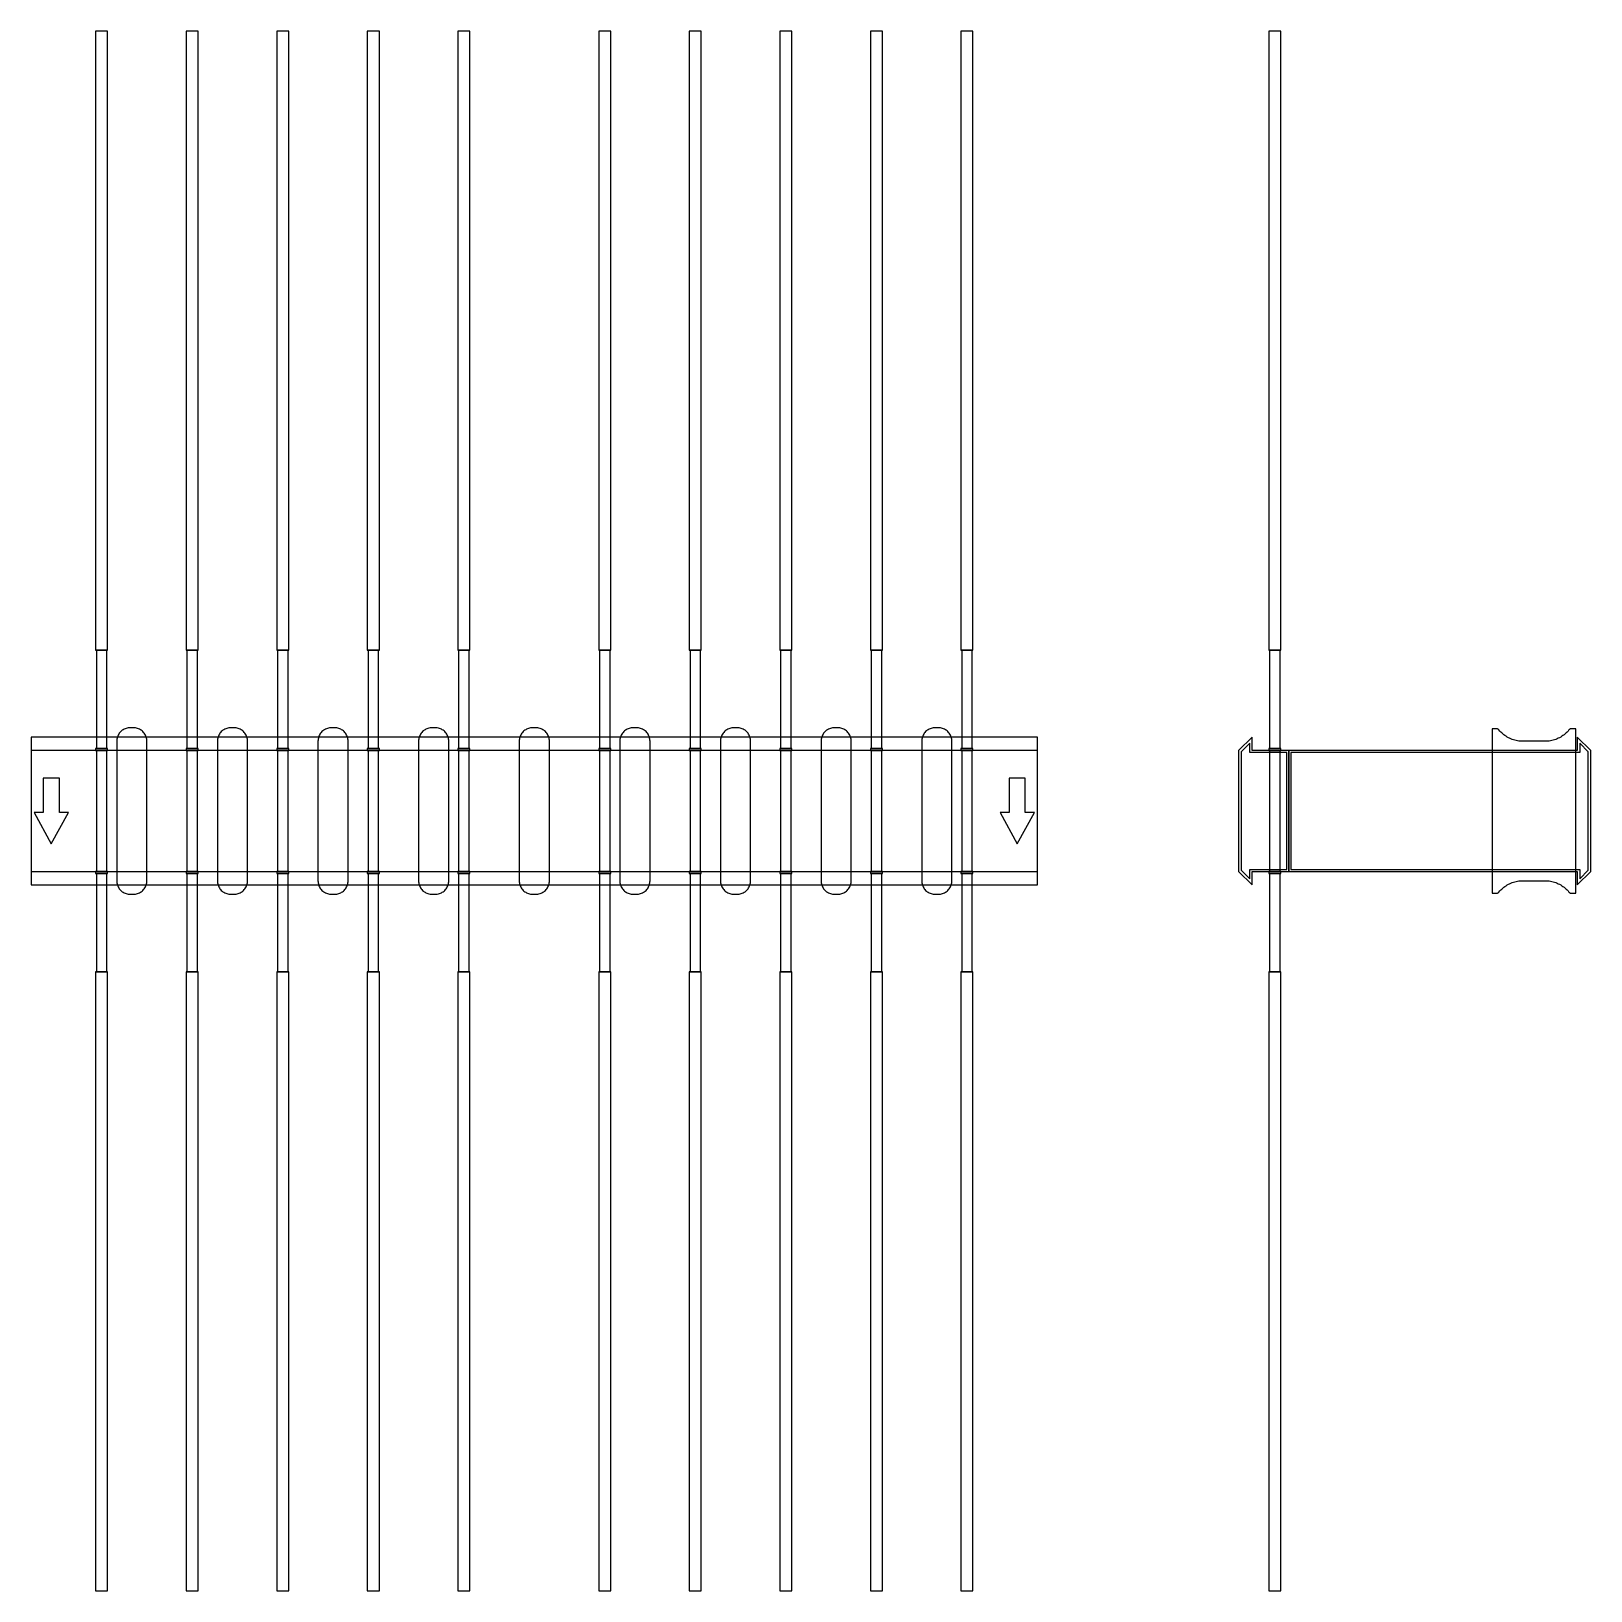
# Model space of a CAD drawing. Extents: x 0 to 1550, y -775 to 775.
import ezdxf

# ---------------------------------------------------------------- set-up
doc = ezdxf.new("R2010")
doc.units = 0
doc.layers.add('Halfen', color=7, linetype='CONTINUOUS')

msp = doc.modelspace()

# ---------------------------------------------------------------- linework, layer by layer
at = {"layer": 'Halfen', "color": 7}
for points in [[(76, 160), (76, 775), (64, 775), (64, 160)], [(166, 160), (166, 775), (154, 775), (154, 160)], [(256, 160), (256, 775), (244, 775), (244, 160)], [(346, 160), (346, 775), (334, 775), (334, 160)], [(436, 160), (436, 775), (424, 775), (424, 160)], [(576, 160), (576, 775), (564, 775), (564, 160)], [(666, 160), (666, 775), (654, 775), (654, 160)], [(756, 160), (756, 775), (744, 775), (744, 160)], [(846, 160), (846, 775), (834, 775), (834, 160)], [(936, 160), (936, 775), (924, 775), (924, 160)], [(1242, 160), (1242, 775), (1230, 775), (1230, 160)], [(75.25, 62), (75.25, 160), (64.75, 160), (64.75, 62)], [(165.25, 62), (165.25, 160), (154.75, 160), (154.75, 62)], [(255.25, 62), (255.25, 160), (244.75, 160), (244.75, 62)], [(345.25, 62), (345.25, 160), (334.75, 160), (334.75, 62)], [(435.25, 62), (435.25, 160), (424.75, 160), (424.75, 62)], [(575.25, 62), (575.25, 160), (564.75, 160), (564.75, 62)], [(665.25, 62), (665.25, 160), (654.75, 160), (654.75, 62)], [(755.25, 62), (755.25, 160), (744.75, 160), (744.75, 62)], [(845.25, 62), (845.25, 160), (834.75, 160), (834.75, 62)], [(935.25, 62), (935.25, 160), (924.75, 160), (924.75, 62)], [(1241.25, 62), (1241.25, 160), (1230.75, 160), (1230.75, 62)], [(115, -69.3), (115, -56.8), (115, 69.3), (114.958, 70.359), (114.834, 71.412), (114.627, 72.452), (114.339, 73.472), (113.972, 74.466), (113.529, 75.429), (113.011, 76.354), (112.422, 77.235), (111.765, 78.068), (111.046, 78.846), (110.268, 79.565), (109.435, 80.222), (108.554, 80.811), (107.629, 81.329), (106.666, 81.772), (105.672, 82.139), (104.652, 82.427), (103.612, 82.634), (102.559, 82.758), (101.5, 82.8), (98.5, 82.8), (97.441, 82.758), (96.388, 82.634), (95.348, 82.427), (94.328, 82.139), (93.334, 81.772), (92.371, 81.329), (91.446, 80.811), (90.565, 80.222), (89.732, 79.565), (88.954, 78.846), (88.235, 78.068), (87.578, 77.235), (86.989, 76.354), (86.471, 75.429), (86.028, 74.466), (85.661, 73.472), (85.373, 72.452), (85.166, 71.412), (85.042, 70.359), (85, 69.3), (85, -56.8), (85, -69.3), (85.042, -70.359), (85.166, -71.412), (85.373, -72.452), (85.661, -73.472), (86.028, -74.466), (86.471, -75.429), (86.989, -76.354), (87.578, -77.235), (88.235, -78.068), (88.954, -78.846), (89.732, -79.565), (90.565, -80.222), (91.446, -80.811), (92.371, -81.329), (93.334, -81.772), (94.328, -82.139), (95.348, -82.427), (96.388, -82.634), (97.441, -82.758), (98.5, -82.8), (101.5, -82.8), (102.559, -82.758), (103.612, -82.634), (104.652, -82.427), (105.672, -82.139), (106.666, -81.772), (107.629, -81.329), (108.554, -80.811), (109.435, -80.222), (110.268, -79.565), (111.046, -78.846), (111.765, -78.068), (112.422, -77.235), (113.011, -76.354), (113.529, -75.429), (113.972, -74.466), (114.339, -73.472), (114.627, -72.452), (114.834, -71.412), (114.958, -70.359), (115, -69.3)], [(215, -69.3), (215, -56.8), (215, 69.3), (214.958, 70.359), (214.834, 71.412), (214.627, 72.452), (214.339, 73.472), (213.972, 74.466), (213.529, 75.429), (213.011, 76.354), (212.422, 77.235), (211.765, 78.068), (211.046, 78.846), (210.268, 79.565), (209.435, 80.222), (208.554, 80.811), (207.629, 81.329), (206.666, 81.772), (205.672, 82.139), (204.652, 82.427), (203.612, 82.634), (202.559, 82.758), (201.5, 82.8), (198.5, 82.8), (197.441, 82.758), (196.388, 82.634), (195.348, 82.427), (194.328, 82.139), (193.334, 81.772), (192.371, 81.329), (191.446, 80.811), (190.565, 80.222), (189.732, 79.565), (188.954, 78.846), (188.235, 78.068), (187.578, 77.235), (186.989, 76.354), (186.471, 75.429), (186.028, 74.466), (185.661, 73.472), (185.373, 72.452), (185.166, 71.412), (185.042, 70.359), (185, 69.3), (185, -56.8), (185, -69.3), (185.042, -70.359), (185.166, -71.412), (185.373, -72.452), (185.661, -73.472), (186.028, -74.466), (186.471, -75.429), (186.989, -76.354), (187.578, -77.235), (188.235, -78.068), (188.954, -78.846), (189.732, -79.565), (190.565, -80.222), (191.446, -80.811), (192.371, -81.329), (193.334, -81.772), (194.328, -82.139), (195.348, -82.427), (196.388, -82.634), (197.441, -82.758), (198.5, -82.8), (201.5, -82.8), (202.559, -82.758), (203.612, -82.634), (204.652, -82.427), (205.672, -82.139), (206.666, -81.772), (207.629, -81.329), (208.554, -80.811), (209.435, -80.222), (210.268, -79.565), (211.046, -78.846), (211.765, -78.068), (212.422, -77.235), (213.011, -76.354), (213.529, -75.429), (213.972, -74.466), (214.339, -73.472), (214.627, -72.452), (214.834, -71.412), (214.958, -70.359), (215, -69.3)], [(315, -69.3), (315, -56.8), (315, 69.3), (314.958, 70.359), (314.834, 71.412), (314.627, 72.452), (314.339, 73.472), (313.972, 74.466), (313.529, 75.429), (313.011, 76.354), (312.422, 77.235), (311.765, 78.068), (311.046, 78.846), (310.268, 79.565), (309.435, 80.222), (308.554, 80.811), (307.629, 81.329), (306.666, 81.772), (305.672, 82.139), (304.652, 82.427), (303.612, 82.634), (302.559, 82.758), (301.5, 82.8), (298.5, 82.8), (297.441, 82.758), (296.388, 82.634), (295.348, 82.427), (294.328, 82.139), (293.334, 81.772), (292.371, 81.329), (291.446, 80.811), (290.565, 80.222), (289.732, 79.565), (288.954, 78.846), (288.235, 78.068), (287.578, 77.235), (286.989, 76.354), (286.471, 75.429), (286.028, 74.466), (285.661, 73.472), (285.373, 72.452), (285.166, 71.412), (285.042, 70.359), (285, 69.3), (285, -56.8), (285, -69.3), (285.042, -70.359), (285.166, -71.412), (285.373, -72.452), (285.661, -73.472), (286.028, -74.466), (286.471, -75.429), (286.989, -76.354), (287.578, -77.235), (288.235, -78.068), (288.954, -78.846), (289.732, -79.565), (290.565, -80.222), (291.446, -80.811), (292.371, -81.329), (293.334, -81.772), (294.328, -82.139), (295.348, -82.427), (296.388, -82.634), (297.441, -82.758), (298.5, -82.8), (301.5, -82.8), (302.559, -82.758), (303.612, -82.634), (304.652, -82.427), (305.672, -82.139), (306.666, -81.772), (307.629, -81.329), (308.554, -80.811), (309.435, -80.222), (310.268, -79.565), (311.046, -78.846), (311.765, -78.068), (312.422, -77.235), (313.011, -76.354), (313.529, -75.429), (313.972, -74.466), (314.339, -73.472), (314.627, -72.452), (314.834, -71.412), (314.958, -70.359), (315, -69.3)], [(415, -69.3), (415, -56.8), (415, 69.3), (414.958, 70.359), (414.834, 71.412), (414.627, 72.452), (414.339, 73.472), (413.972, 74.466), (413.529, 75.429), (413.011, 76.354), (412.422, 77.235), (411.765, 78.068), (411.046, 78.846), (410.268, 79.565), (409.435, 80.222), (408.554, 80.811), (407.629, 81.329), (406.666, 81.772), (405.672, 82.139), (404.652, 82.427), (403.612, 82.634), (402.559, 82.758), (401.5, 82.8), (398.5, 82.8), (397.441, 82.758), (396.388, 82.634), (395.348, 82.427), (394.328, 82.139), (393.334, 81.772), (392.371, 81.329), (391.446, 80.811), (390.565, 80.222), (389.732, 79.565), (388.954, 78.846), (388.235, 78.068), (387.578, 77.235), (386.989, 76.354), (386.471, 75.429), (386.028, 74.466), (385.661, 73.472), (385.373, 72.452), (385.166, 71.412), (385.042, 70.359), (385, 69.3), (385, -56.8), (385, -69.3), (385.042, -70.359), (385.166, -71.412), (385.373, -72.452), (385.661, -73.472), (386.028, -74.466), (386.471, -75.429), (386.989, -76.354), (387.578, -77.235), (388.235, -78.068), (388.954, -78.846), (389.732, -79.565), (390.565, -80.222), (391.446, -80.811), (392.371, -81.329), (393.334, -81.772), (394.328, -82.139), (395.348, -82.427), (396.388, -82.634), (397.441, -82.758), (398.5, -82.8), (401.5, -82.8), (402.559, -82.758), (403.612, -82.634), (404.652, -82.427), (405.672, -82.139), (406.666, -81.772), (407.629, -81.329), (408.554, -80.811), (409.435, -80.222), (410.268, -79.565), (411.046, -78.846), (411.765, -78.068), (412.422, -77.235), (413.011, -76.354), (413.529, -75.429), (413.972, -74.466), (414.339, -73.472), (414.627, -72.452), (414.834, -71.412), (414.958, -70.359), (415, -69.3)], [(515, -69.3), (515, -56.8), (515, 69.3), (514.958, 70.359), (514.834, 71.412), (514.627, 72.452), (514.339, 73.472), (513.972, 74.466), (513.529, 75.429), (513.011, 76.354), (512.422, 77.235), (511.765, 78.068), (511.046, 78.846), (510.268, 79.565), (509.435, 80.222), (508.554, 80.811), (507.629, 81.329), (506.666, 81.772), (505.672, 82.139), (504.652, 82.427), (503.612, 82.634), (502.559, 82.758), (501.5, 82.8), (498.5, 82.8), (497.441, 82.758), (496.388, 82.634), (495.348, 82.427), (494.328, 82.139), (493.334, 81.772), (492.371, 81.329), (491.446, 80.811), (490.565, 80.222), (489.732, 79.565), (488.954, 78.846), (488.235, 78.068), (487.578, 77.235), (486.989, 76.354), (486.471, 75.429), (486.028, 74.466), (485.661, 73.472), (485.373, 72.452), (485.166, 71.412), (485.042, 70.359), (485, 69.3), (485, -56.8), (485, -69.3), (485.042, -70.359), (485.166, -71.412), (485.373, -72.452), (485.661, -73.472), (486.028, -74.466), (486.471, -75.429), (486.989, -76.354), (487.578, -77.235), (488.235, -78.068), (488.954, -78.846), (489.732, -79.565), (490.565, -80.222), (491.446, -80.811), (492.371, -81.329), (493.334, -81.772), (494.328, -82.139), (495.348, -82.427), (496.388, -82.634), (497.441, -82.758), (498.5, -82.8), (501.5, -82.8), (502.559, -82.758), (503.612, -82.634), (504.652, -82.427), (505.672, -82.139), (506.666, -81.772), (507.629, -81.329), (508.554, -80.811), (509.435, -80.222), (510.268, -79.565), (511.046, -78.846), (511.765, -78.068), (512.422, -77.235), (513.011, -76.354), (513.529, -75.429), (513.972, -74.466), (514.339, -73.472), (514.627, -72.452), (514.834, -71.412), (514.958, -70.359), (515, -69.3)], [(615, -69.3), (615, -56.8), (615, 69.3), (614.958, 70.359), (614.834, 71.412), (614.627, 72.452), (614.339, 73.472), (613.972, 74.466), (613.529, 75.429), (613.011, 76.354), (612.422, 77.235), (611.765, 78.068), (611.046, 78.846), (610.268, 79.565), (609.435, 80.222), (608.554, 80.811), (607.629, 81.329), (606.666, 81.772), (605.672, 82.139), (604.652, 82.427), (603.612, 82.634), (602.559, 82.758), (601.5, 82.8), (598.5, 82.8), (597.441, 82.758), (596.388, 82.634), (595.348, 82.427), (594.328, 82.139), (593.334, 81.772), (592.371, 81.329), (591.446, 80.811), (590.565, 80.222), (589.732, 79.565), (588.954, 78.846), (588.235, 78.068), (587.578, 77.235), (586.989, 76.354), (586.471, 75.429), (586.028, 74.466), (585.661, 73.472), (585.373, 72.452), (585.166, 71.412), (585.042, 70.359), (585, 69.3), (585, -56.8), (585, -69.3), (585.042, -70.359), (585.166, -71.412), (585.373, -72.452), (585.661, -73.472), (586.028, -74.466), (586.471, -75.429), (586.989, -76.354), (587.578, -77.235), (588.235, -78.068), (588.954, -78.846), (589.732, -79.565), (590.565, -80.222), (591.446, -80.811), (592.371, -81.329), (593.334, -81.772), (594.328, -82.139), (595.348, -82.427), (596.388, -82.634), (597.441, -82.758), (598.5, -82.8), (601.5, -82.8), (602.559, -82.758), (603.612, -82.634), (604.652, -82.427), (605.672, -82.139), (606.666, -81.772), (607.629, -81.329), (608.554, -80.811), (609.435, -80.222), (610.268, -79.565), (611.046, -78.846), (611.765, -78.068), (612.422, -77.235), (613.011, -76.354), (613.529, -75.429), (613.972, -74.466), (614.339, -73.472), (614.627, -72.452), (614.834, -71.412), (614.958, -70.359), (615, -69.3)], [(715, -69.3), (715, -56.8), (715, 69.3), (714.958, 70.359), (714.834, 71.412), (714.627, 72.452), (714.339, 73.472), (713.972, 74.466), (713.529, 75.429), (713.011, 76.354), (712.422, 77.235), (711.765, 78.068), (711.046, 78.846), (710.268, 79.565), (709.435, 80.222), (708.554, 80.811), (707.629, 81.329), (706.666, 81.772), (705.672, 82.139), (704.652, 82.427), (703.612, 82.634), (702.559, 82.758), (701.5, 82.8), (698.5, 82.8), (697.441, 82.758), (696.388, 82.634), (695.348, 82.427), (694.328, 82.139), (693.334, 81.772), (692.371, 81.329), (691.446, 80.811), (690.565, 80.222), (689.732, 79.565), (688.954, 78.846), (688.235, 78.068), (687.578, 77.235), (686.989, 76.354), (686.471, 75.429), (686.028, 74.466), (685.661, 73.472), (685.373, 72.452), (685.166, 71.412), (685.042, 70.359), (685, 69.3), (685, -56.8), (685, -69.3), (685.042, -70.359), (685.166, -71.412), (685.373, -72.452), (685.661, -73.472), (686.028, -74.466), (686.471, -75.429), (686.989, -76.354), (687.578, -77.235), (688.235, -78.068), (688.954, -78.846), (689.732, -79.565), (690.565, -80.222), (691.446, -80.811), (692.371, -81.329), (693.334, -81.772), (694.328, -82.139), (695.348, -82.427), (696.388, -82.634), (697.441, -82.758), (698.5, -82.8), (701.5, -82.8), (702.559, -82.758), (703.612, -82.634), (704.652, -82.427), (705.672, -82.139), (706.666, -81.772), (707.629, -81.329), (708.554, -80.811), (709.435, -80.222), (710.268, -79.565), (711.046, -78.846), (711.765, -78.068), (712.422, -77.235), (713.011, -76.354), (713.529, -75.429), (713.972, -74.466), (714.339, -73.472), (714.627, -72.452), (714.834, -71.412), (714.958, -70.359), (715, -69.3)], [(815, -69.3), (815, -56.8), (815, 69.3), (814.958, 70.359), (814.834, 71.412), (814.627, 72.452), (814.339, 73.472), (813.972, 74.466), (813.529, 75.429), (813.011, 76.354), (812.422, 77.235), (811.765, 78.068), (811.046, 78.846), (810.268, 79.565), (809.435, 80.222), (808.554, 80.811), (807.629, 81.329), (806.666, 81.772), (805.672, 82.139), (804.652, 82.427), (803.612, 82.634), (802.559, 82.758), (801.5, 82.8), (798.5, 82.8), (797.441, 82.758), (796.388, 82.634), (795.348, 82.427), (794.328, 82.139), (793.334, 81.772), (792.371, 81.329), (791.446, 80.811), (790.565, 80.222), (789.732, 79.565), (788.954, 78.846), (788.235, 78.068), (787.578, 77.235), (786.989, 76.354), (786.471, 75.429), (786.028, 74.466), (785.661, 73.472), (785.373, 72.452), (785.166, 71.412), (785.042, 70.359), (785, 69.3), (785, -56.8), (785, -69.3), (785.042, -70.359), (785.166, -71.412), (785.373, -72.452), (785.661, -73.472), (786.028, -74.466), (786.471, -75.429), (786.989, -76.354), (787.578, -77.235), (788.235, -78.068), (788.954, -78.846), (789.732, -79.565), (790.565, -80.222), (791.446, -80.811), (792.371, -81.329), (793.334, -81.772), (794.328, -82.139), (795.348, -82.427), (796.388, -82.634), (797.441, -82.758), (798.5, -82.8), (801.5, -82.8), (802.559, -82.758), (803.612, -82.634), (804.652, -82.427), (805.672, -82.139), (806.666, -81.772), (807.629, -81.329), (808.554, -80.811), (809.435, -80.222), (810.268, -79.565), (811.046, -78.846), (811.765, -78.068), (812.422, -77.235), (813.011, -76.354), (813.529, -75.429), (813.972, -74.466), (814.339, -73.472), (814.627, -72.452), (814.834, -71.412), (814.958, -70.359), (815, -69.3)], [(915, -69.3), (915, -56.8), (915, 69.3), (914.958, 70.359), (914.834, 71.412), (914.627, 72.452), (914.339, 73.472), (913.972, 74.466), (913.529, 75.429), (913.011, 76.354), (912.422, 77.235), (911.765, 78.068), (911.046, 78.846), (910.268, 79.565), (909.435, 80.222), (908.554, 80.811), (907.629, 81.329), (906.666, 81.772), (905.672, 82.139), (904.652, 82.427), (903.612, 82.634), (902.559, 82.758), (901.5, 82.8), (898.5, 82.8), (897.441, 82.758), (896.388, 82.634), (895.348, 82.427), (894.328, 82.139), (893.334, 81.772), (892.371, 81.329), (891.446, 80.811), (890.565, 80.222), (889.732, 79.565), (888.954, 78.846), (888.235, 78.068), (887.578, 77.235), (886.989, 76.354), (886.471, 75.429), (886.028, 74.466), (885.661, 73.472), (885.373, 72.452), (885.166, 71.412), (885.042, 70.359), (885, 69.3), (885, -56.8), (885, -69.3), (885.042, -70.359), (885.166, -71.412), (885.373, -72.452), (885.661, -73.472), (886.028, -74.466), (886.471, -75.429), (886.989, -76.354), (887.578, -77.235), (888.235, -78.068), (888.954, -78.846), (889.732, -79.565), (890.565, -80.222), (891.446, -80.811), (892.371, -81.329), (893.334, -81.772), (894.328, -82.139), (895.348, -82.427), (896.388, -82.634), (897.441, -82.758), (898.5, -82.8), (901.5, -82.8), (902.559, -82.758), (903.612, -82.634), (904.652, -82.427), (905.672, -82.139), (906.666, -81.772), (907.629, -81.329), (908.554, -80.811), (909.435, -80.222), (910.268, -79.565), (911.046, -78.846), (911.765, -78.068), (912.422, -77.235), (913.011, -76.354), (913.529, -75.429), (913.972, -74.466), (914.339, -73.472), (914.627, -72.452), (914.834, -71.412), (914.958, -70.359), (915, -69.3)], [(1535, -81.8), (1535, 81.8), (1531, 81.8), (1530.846, 81.797), (1530.691, 81.786), (1530.538, 81.769), (1530.385, 81.746), (1530.234, 81.715), (1530.084, 81.678), (1529.936, 81.634), (1529.789, 81.584), (1529.646, 81.527), (1529.505, 81.464), (1529.366, 81.395), (1529.231, 81.32), (1529.1, 81.239), (1528.972, 81.153), (1528.848, 81.06), (1528.728, 80.963), (1528.613, 80.86), (1528.502, 80.752), (1528.397, 80.639), (1528.296, 80.522), (1527.41, 79.491), (1526.479, 78.5), (1525.505, 77.551), (1524.491, 76.646), (1523.437, 75.787), (1522.347, 74.975), (1521.222, 74.211), (1520.064, 73.499), (1518.876, 72.838), (1517.66, 72.23), (1516.418, 71.676), (1515.153, 71.178), (1513.867, 70.736), (1512.563, 70.351), (1511.243, 70.024), (1509.911, 69.756), (1508.567, 69.547), (1507.216, 69.397), (1505.859, 69.307), (1504.5, 69.277), (1482.5, 69.277), (1481.141, 69.307), (1479.784, 69.397), (1478.433, 69.547), (1477.089, 69.756), (1475.757, 70.024), (1474.437, 70.351), (1473.133, 70.736), (1471.847, 71.178), (1470.582, 71.676), (1469.34, 72.23), (1468.124, 72.838), (1466.936, 73.499), (1465.778, 74.211), (1464.653, 74.975), (1463.563, 75.787), (1462.509, 76.646), (1461.495, 77.551), (1460.521, 78.5), (1459.59, 79.491), (1458.704, 80.522), (1458.603, 80.639), (1458.498, 80.752), (1458.387, 80.86), (1458.272, 80.963), (1458.152, 81.06), (1458.028, 81.153), (1457.9, 81.239), (1457.769, 81.32), (1457.634, 81.395), (1457.495, 81.464), (1457.354, 81.527), (1457.211, 81.584), (1457.064, 81.634), (1456.916, 81.678), (1456.766, 81.715), (1456.615, 81.746), (1456.462, 81.769), (1456.309, 81.786), (1456.154, 81.797), (1456, 81.8), (1452, 81.8), (1452, -81.8), (1456, -81.8), (1456.154, -81.797), (1456.309, -81.786), (1456.462, -81.769), (1456.615, -81.746), (1456.766, -81.715), (1456.916, -81.678), (1457.064, -81.634), (1457.211, -81.584), (1457.354, -81.527), (1457.495, -81.464), (1457.634, -81.395), (1457.769, -81.32), (1457.9, -81.239), (1458.028, -81.153), (1458.152, -81.06), (1458.272, -80.963), (1458.387, -80.86), (1458.498, -80.752), (1458.603, -80.639), (1458.704, -80.522), (1459.59, -79.491), (1460.521, -78.5), (1461.495, -77.551), (1462.509, -76.646), (1463.563, -75.787), (1464.653, -74.975), (1465.778, -74.211), (1466.936, -73.499), (1468.124, -72.838), (1469.34, -72.23), (1470.582, -71.676), (1471.847, -71.178), (1473.133, -70.736), (1474.437, -70.351), (1475.757, -70.024), (1477.089, -69.756), (1478.433, -69.547), (1479.784, -69.397), (1481.141, -69.307), (1482.5, -69.277), (1504.5, -69.277), (1505.859, -69.307), (1507.216, -69.397), (1508.567, -69.547), (1509.911, -69.756), (1511.243, -70.024), (1512.563, -70.351), (1513.867, -70.736), (1515.153, -71.178), (1516.418, -71.676), (1517.66, -72.23), (1518.876, -72.838), (1520.064, -73.499), (1521.222, -74.211), (1522.347, -74.975), (1523.437, -75.787), (1524.491, -76.646), (1525.505, -77.551), (1526.479, -78.5), (1527.41, -79.491), (1528.296, -80.522), (1528.397, -80.639), (1528.502, -80.752), (1528.613, -80.86), (1528.728, -80.963), (1528.848, -81.06), (1528.972, -81.153), (1529.1, -81.239), (1529.231, -81.32), (1529.366, -81.395), (1529.505, -81.464), (1529.646, -81.527), (1529.789, -81.584), (1529.936, -81.634), (1530.084, -81.678), (1530.234, -81.715), (1530.385, -81.746), (1530.538, -81.769), (1530.691, -81.786), (1530.846, -81.797), (1531, -81.8)], [(0, -73.5), (1000, -73.5), (1000, 73.5), (0, 73.5)], [(76, 60), (76, 62), (64, 62), (64, 60)], [(166, 60), (166, 62), (154, 62), (154, 60)], [(256, 60), (256, 62), (244, 62), (244, 60)], [(346, 60), (346, 62), (334, 62), (334, 60)], [(436, 60), (436, 62), (424, 62), (424, 60)], [(576, 60), (576, 62), (564, 62), (564, 60)], [(666, 60), (666, 62), (654, 62), (654, 60)], [(756, 60), (756, 62), (744, 62), (744, 60)], [(846, 60), (846, 62), (834, 62), (834, 60)], [(936, 60), (936, 62), (924, 62), (924, 60)], [(1250, -60), (1250, 60), (1213.5, 60), (1213.5, 73.5), (1200, 60), (1200, -60), (1213.5, -73.5), (1213.5, -60)], [(1248, -58), (1248, 58), (1211, 58), (1211, 67.25), (1202.5, 58.75), (1202.5, -58.75), (1211, -67.25), (1211, -58)], [(1242, 60), (1242, 62), (1230, 62), (1230, 60)], [(1550, -60), (1550, 60), (1536.5, 73.5), (1536.5, 60), (1250, 60), (1250, -60), (1536.5, -60), (1536.5, -73.5)], [(1547.5, -58.75), (1547.5, 58.75), (1539, 67.25), (1539, 58), (1252, 58), (1252, -58), (1539, -58), (1539, -67.25)], [(0, -60), (1000, -60), (1000, 60), (0, 60)], [(75.25, -60), (75.25, 60), (64.75, 60), (64.75, -60)], [(165.25, -60), (165.25, 60), (154.75, 60), (154.75, -60)], [(255.25, -60), (255.25, 60), (244.75, 60), (244.75, -60)], [(345.25, -60), (345.25, 60), (334.75, 60), (334.75, -60)], [(435.25, -60), (435.25, 60), (424.75, 60), (424.75, -60)], [(575.25, -60), (575.25, 60), (564.75, 60), (564.75, -60)], [(665.25, -60), (665.25, 60), (654.75, 60), (654.75, -60)], [(755.25, -60), (755.25, 60), (744.75, 60), (744.75, -60)], [(845.25, -60), (845.25, 60), (834.75, 60), (834.75, -60)], [(935.25, -60), (935.25, 60), (924.75, 60), (924.75, -60)], [(1241.25, -60), (1241.25, 60), (1230.75, 60), (1230.75, -60)], [(20, -32.5), (37, -1.5), (28, -1.5), (28, 32.5), (12, 32.5), (12, -1.5), (3, -1.5)], [(980, -32.5), (997, -1.5), (988, -1.5), (988, 32.5), (972, 32.5), (972, -1.5), (963, -1.5)], [(76, -62), (76, -60), (64, -60), (64, -62)], [(75.25, -160), (75.25, -62), (64.75, -62), (64.75, -160)], [(166, -62), (166, -60), (154, -60), (154, -62)], [(165.25, -160), (165.25, -62), (154.75, -62), (154.75, -160)], [(256, -62), (256, -60), (244, -60), (244, -62)], [(255.25, -160), (255.25, -62), (244.75, -62), (244.75, -160)], [(346, -62), (346, -60), (334, -60), (334, -62)], [(345.25, -160), (345.25, -62), (334.75, -62), (334.75, -160)], [(436, -62), (436, -60), (424, -60), (424, -62)], [(435.25, -160), (435.25, -62), (424.75, -62), (424.75, -160)], [(576, -62), (576, -60), (564, -60), (564, -62)], [(575.25, -160), (575.25, -62), (564.75, -62), (564.75, -160)], [(666, -62), (666, -60), (654, -60), (654, -62)], [(665.25, -160), (665.25, -62), (654.75, -62), (654.75, -160)], [(756, -62), (756, -60), (744, -60), (744, -62)], [(755.25, -160), (755.25, -62), (744.75, -62), (744.75, -160)], [(846, -62), (846, -60), (834, -60), (834, -62)], [(845.25, -160), (845.25, -62), (834.75, -62), (834.75, -160)], [(936, -62), (936, -60), (924, -60), (924, -62)], [(935.25, -160), (935.25, -62), (924.75, -62), (924.75, -160)], [(1242, -62), (1242, -60), (1230, -60), (1230, -62)], [(1241.25, -160), (1241.25, -62), (1230.75, -62), (1230.75, -160)], [(76, -775), (76, -160), (64, -160), (64, -775)], [(166, -775), (166, -160), (154, -160), (154, -775)], [(256, -775), (256, -160), (244, -160), (244, -775)], [(346, -775), (346, -160), (334, -160), (334, -775)], [(436, -775), (436, -160), (424, -160), (424, -775)], [(576, -775), (576, -160), (564, -160), (564, -775)], [(666, -775), (666, -160), (654, -160), (654, -775)], [(756, -775), (756, -160), (744, -160), (744, -775)], [(846, -775), (846, -160), (834, -160), (834, -775)], [(936, -775), (936, -160), (924, -160), (924, -775)], [(1242, -775), (1242, -160), (1230, -160), (1230, -775)]]:
    msp.add_lwpolyline(points, close=True, dxfattribs=at)

doc.saveas('drawing.dxf')
